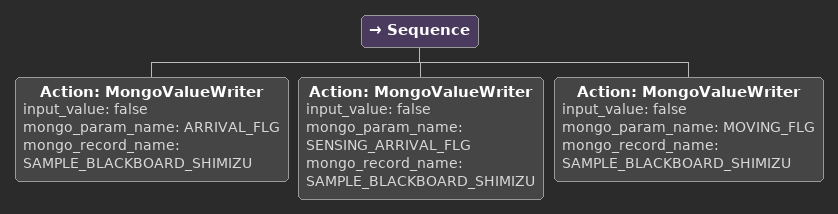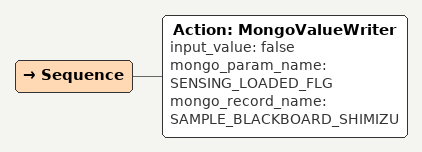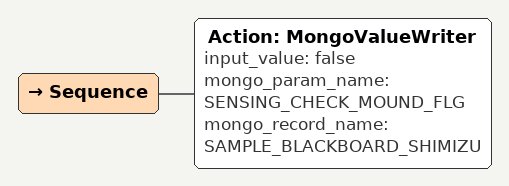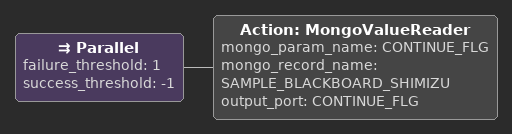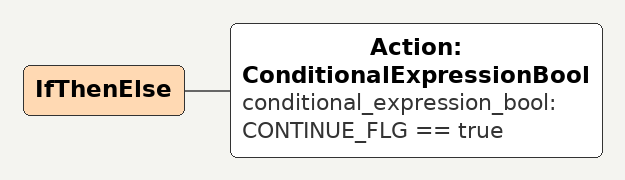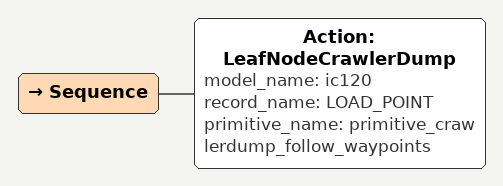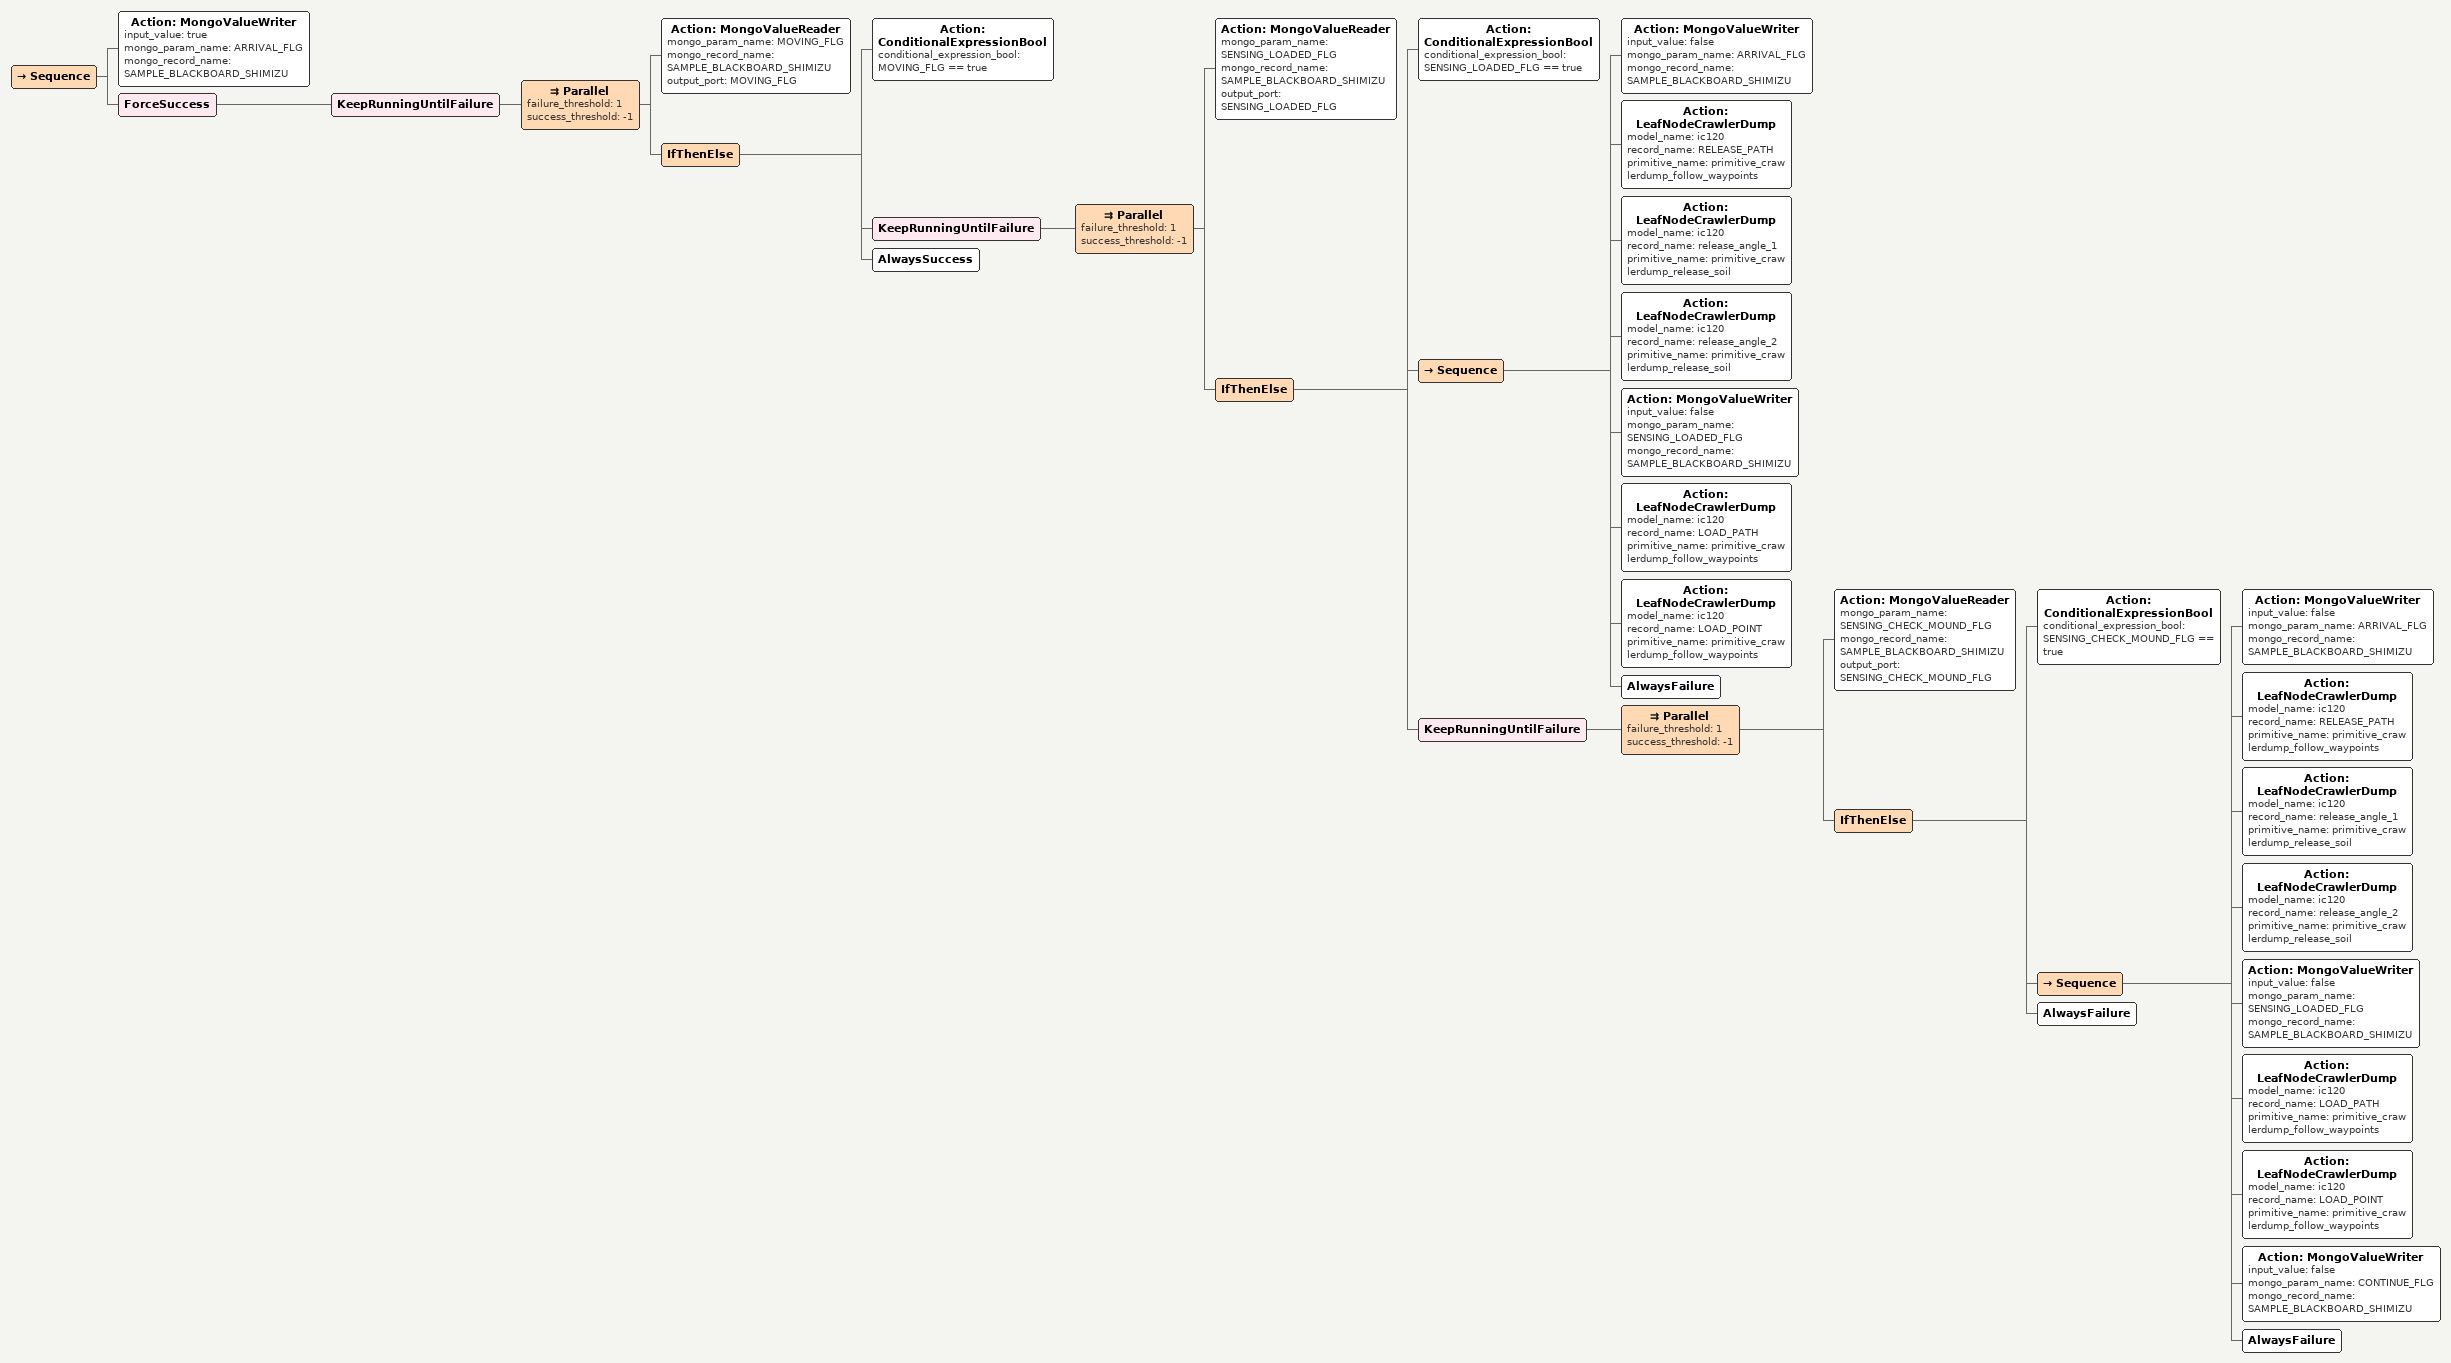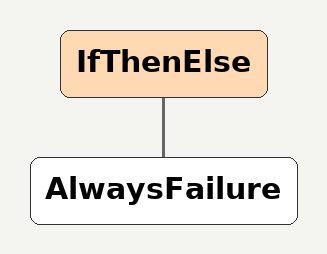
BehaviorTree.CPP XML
<Sequence>
    <Action ID="MongoValueWriter" input_value="false" mongo_param_name="ARRIVAL_FLG" mongo_record_name="SAMPLE_BLACKBOARD_SHIMIZU"/>
    <Action ID="MongoValueWriter" input_value="false" mongo_param_name="SENSING_ARRIVAL_FLG" mongo_record_name="SAMPLE_BLACKBOARD_SHIMIZU"/>
    <Action ID="MongoValueWriter" input_value="false" mongo_param_name="MOVING_FLG" mongo_record_name="SAMPLE_BLACKBOARD_SHIMIZU"/>
</Sequence>

<Sequence>
    <Action ID="MongoValueWriter" input_value="false" mongo_param_name="SENSING_LOADED_FLG" mongo_record_name="SAMPLE_BLACKBOARD_SHIMIZU"/>
</Sequence>

<Sequence>
    <Action ID="MongoValueWriter" input_value="false" mongo_param_name="SENSING_CHECK_MOUND_FLG" mongo_record_name="SAMPLE_BLACKBOARD_SHIMIZU"/>
</Sequence>

<Parallel failure_threshold="1" success_threshold="-1">
    <Action ID="MongoValueReader" mongo_param_name="CONTINUE_FLG" mongo_record_name="SAMPLE_BLACKBOARD_SHIMIZU" output_port="CONTINUE_FLG"/>
</Parallel>

<IfThenElse>
    <Action ID="ConditionalExpressionBool" conditional_expression_bool="CONTINUE_FLG == true"/>
</IfThenElse>

<Sequence>
    <Action ID="LeafNodeCrawlerDump" model_name="ic120" record_name="LOAD_POINT" primitive_name="primitive_crawlerdump_follow_waypoints"/>
</Sequence>

<Sequence>
    <Action ID="MongoValueWriter" input_value="true" mongo_param_name="ARRIVAL_FLG" mongo_record_name="SAMPLE_BLACKBOARD_SHIMIZU"/>
    <ForceSuccess>
        <KeepRunningUntilFailure>
            <Parallel failure_threshold="1" success_threshold="-1">
                <Action ID="MongoValueReader" mongo_param_name="MOVING_FLG" mongo_record_name="SAMPLE_BLACKBOARD_SHIMIZU" output_port="MOVING_FLG"/>
                <IfThenElse>
                    <Action ID="ConditionalExpressionBool" conditional_expression_bool="MOVING_FLG == true"/>
                    <KeepRunningUntilFailure>
                        <Parallel failure_threshold="1" success_threshold="-1">
                            <Action ID="MongoValueReader" mongo_param_name="SENSING_LOADED_FLG" mongo_record_name="SAMPLE_BLACKBOARD_SHIMIZU" output_port="SENSING_LOADED_FLG"/>
                            <IfThenElse>
                                <Action ID="ConditionalExpressionBool" conditional_expression_bool="SENSING_LOADED_FLG == true"/>
                                <Sequence>
                                    <Action ID="MongoValueWriter" input_value="false" mongo_param_name="ARRIVAL_FLG" mongo_record_name="SAMPLE_BLACKBOARD_SHIMIZU"/>
                                    <Action ID="LeafNodeCrawlerDump" model_name="ic120" record_name="RELEASE_PATH" primitive_name="primitive_crawlerdump_follow_waypoints"/>
                                    <Action ID="LeafNodeCrawlerDump" model_name="ic120" record_name="release_angle_1" primitive_name="primitive_crawlerdump_release_soil"/>
                                    <Action ID="LeafNodeCrawlerDump" model_name="ic120" record_name="release_angle_2" primitive_name="primitive_crawlerdump_release_soil"/>
                                    <Action ID="MongoValueWriter" input_value="false" mongo_param_name="SENSING_LOADED_FLG" mongo_record_name="SAMPLE_BLACKBOARD_SHIMIZU"/>
                                    <Action ID="LeafNodeCrawlerDump" model_name="ic120" record_name="LOAD_PATH" primitive_name="primitive_crawlerdump_follow_waypoints"/>
                                    <Action ID="LeafNodeCrawlerDump" model_name="ic120" record_name="LOAD_POINT" primitive_name="primitive_crawlerdump_follow_waypoints"/>
                                    <AlwaysFailure/>
                                </Sequence>
                                <KeepRunningUntilFailure>
                                    <Parallel failure_threshold="1" success_threshold="-1">
                                        <Action ID="MongoValueReader" mongo_param_name="SENSING_CHECK_MOUND_FLG" mongo_record_name="SAMPLE_BLACKBOARD_SHIMIZU" output_port="SENSING_CHECK_MOUND_FLG"/>
                                        <IfThenElse>
                                            <Action ID="ConditionalExpressionBool" conditional_expression_bool="SENSING_CHECK_MOUND_FLG == true"/>
                                            <Sequence>
                                                <Action ID="MongoValueWriter" input_value="false" mongo_param_name="ARRIVAL_FLG" mongo_record_name="SAMPLE_BLACKBOARD_SHIMIZU"/>
                                                <Action ID="LeafNodeCrawlerDump" model_name="ic120" record_name="RELEASE_PATH" primitive_name="primitive_crawlerdump_follow_waypoints"/>
                                                <Action ID="LeafNodeCrawlerDump" model_name="ic120" record_name="release_angle_1" primitive_name="primitive_crawlerdump_release_soil"/>
                                                <Action ID="LeafNodeCrawlerDump" model_name="ic120" record_name="release_angle_2" primitive_name="primitive_crawlerdump_release_soil"/>
                                                <Action ID="MongoValueWriter" input_value="false" mongo_param_name="SENSING_LOADED_FLG" mongo_record_name="SAMPLE_BLACKBOARD_SHIMIZU"/>
                                                <Action ID="LeafNodeCrawlerDump" model_name="ic120" record_name="LOAD_PATH" primitive_name="primitive_crawlerdump_follow_waypoints"/>
                                                <Action ID="LeafNodeCrawlerDump" model_name="ic120" record_name="LOAD_POINT" primitive_name="primitive_crawlerdump_follow_waypoints"/>
                                                <Action ID="MongoValueWriter" input_value="false" mongo_param_name="CONTINUE_FLG" mongo_record_name="SAMPLE_BLACKBOARD_SHIMIZU"/>
                                                <AlwaysFailure/>
                                            </Sequence>
                                            <AlwaysFailure/>
                                        </IfThenElse>
                                    </Parallel>
                                </KeepRunningUntilFailure>
                            </IfThenElse>
                        </Parallel>
                    </KeepRunningUntilFailure>
                    <AlwaysSuccess/>
                </IfThenElse>
            </Parallel>
        </KeepRunningUntilFailure>
    </ForceSuccess>
</Sequence>

<IfThenElse>
    <AlwaysFailure/>
</IfThenElse>
